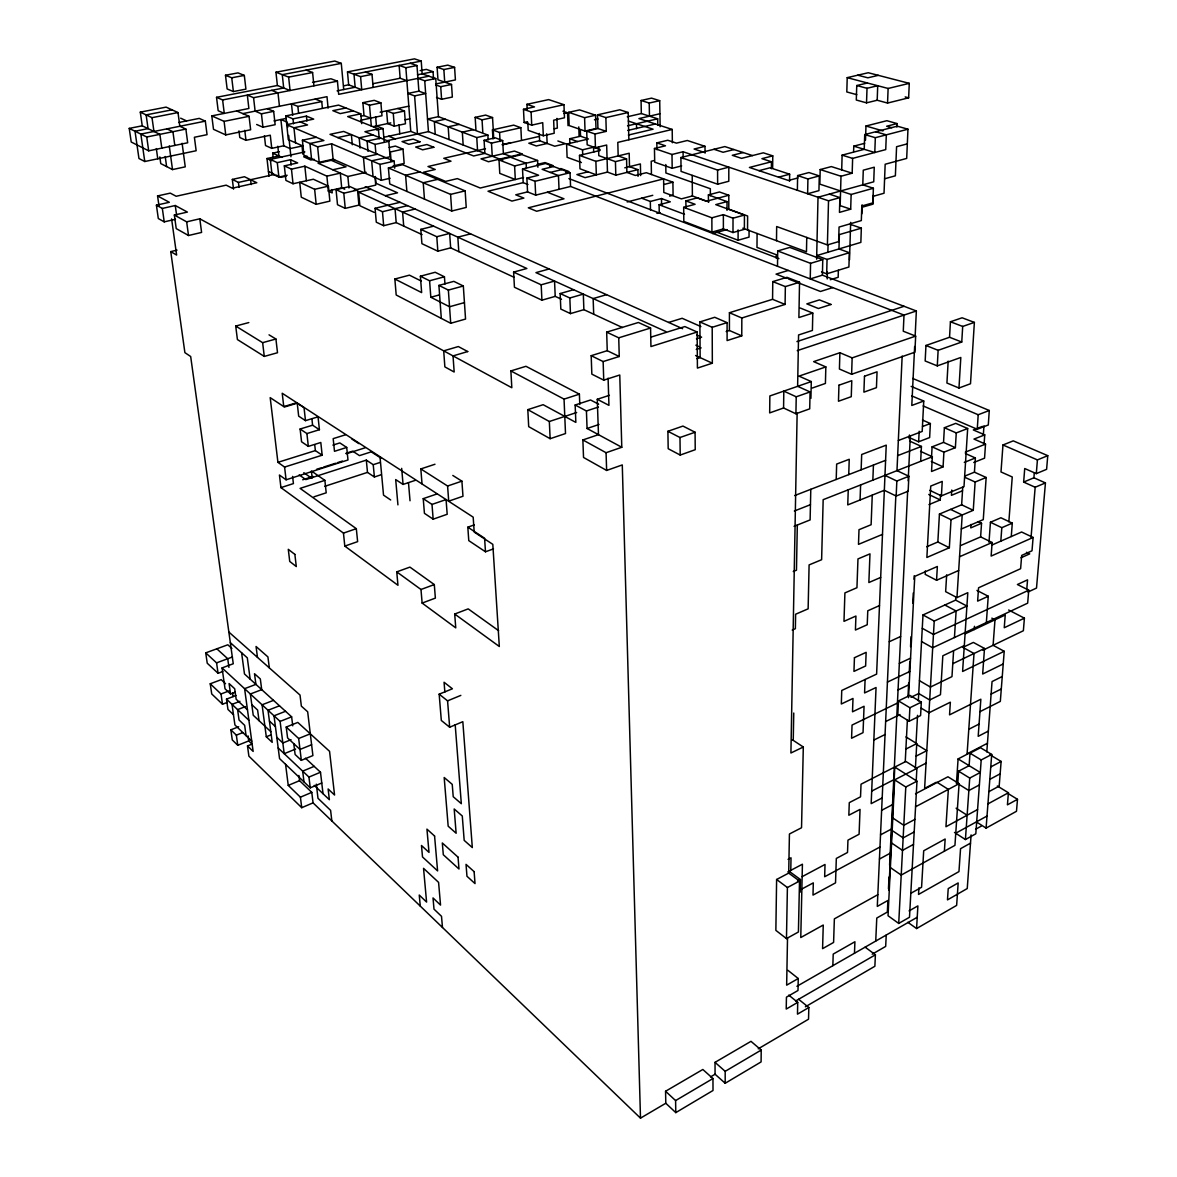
<?xml version="1.0" encoding="UTF-8"?>
<svg xmlns="http://www.w3.org/2000/svg" width="1177" height="1177" viewBox="0 0 1177 1177"><rect width="100%" height="100%" fill="white"/><g stroke="black" fill="none" stroke-linecap="round" stroke-linejoin="round"><path stroke-width="1.5" d="M708.422 201.87L708.392 194.926L719.515 191.983L728.798 195.264L728.798 209.182L747.616 216.009L747.542 229.956M729.431 312.729L741.834 317.996L741.76 335.872L729.416 330.502L729.431 312.729L772.568 299.326L785.088 304.416L785.353 286.6L772.774 281.612L772.568 299.326M732.991 232.531L733.021 218.201L723.369 214.655L711.864 217.804L683.675 207.329L683.822 221.423L711.923 232.119L723.384 228.912L732.991 232.531L744.379 229.324L744.438 215.038L715.763 204.636L727.018 201.605L727.033 210.374M749.072 230.251L749.043 237.107L738.082 240.24L738.111 229.898M757.091 233.487L756.988 247.405L776.32 254.747L776.29 258.234M761.21 1050.061L761.092 1061.919L725.194 1083.252L715.072 1074.233L715.027 1062.345L750.985 1041.336L761.21 1050.061L725.179 1071.335L725.194 1083.252M771.376 168.767L771.45 161.764L761.916 158.66L772.774 155.864L772.642 168.046M776.496 240.696L776.673 226.543L827.402 244.934L838.642 241.609L839.054 227.058L861.329 220.57L861.814 206.004L872.848 202.871L873.378 188.246L862.785 184.833L863.271 170.194L874.261 167.208L873.731 181.802L818.015 197.25L816.617 259.19M777.497 266.282L777.703 250.951L789.826 247.405L822.767 259.661L822.399 275.168L916.353 310.978L915.162 335.901M788.708 873.099L776.614 879.499L775.864 930.374L786.471 938.599L798.418 931.993L799.507 881.058L788.708 873.099L789.429 833.993L801.537 827.755L803.303 746.998L792.224 739.7M783.573 407.992L783.808 391.117L796.226 396.796L810.07 391.941L809.702 408.846L795.917 413.774L783.573 407.992L769.67 412.906L769.861 395.958L811.291 381.583L810.924 398.341M789.546 181.346L789.649 174.211L770.096 167.767L759.018 170.665M797.373 190.291L797.623 175.579L808.952 172.548L819.28 175.903L818.942 190.63L807.628 193.749L807.922 178.963L797.623 175.579M786.471 938.599L787.398 887.532L776.614 879.499M795.917 413.774L796.226 396.796M787.516 938.054L786.648 985.164L798.256 978.528L787.928 970.334M797.138 413.142L790.915 753L803.303 746.998M772.774 281.612L786.913 277.316L799.536 282.245L798.889 317.555L812.792 313.097L812.41 330.443L798.565 334.974L797.623 386.321L810.07 391.941M790.782 870.377L791.018 857.798L788.075 859.342M793.239 740.259L793.754 713.027M797.315 525.03L796.461 570.183L793.269 571.507M806.76 237.445L806.466 251.804L742.834 228.206M777.703 250.951L810.57 263.339L810.232 278.92L822.399 275.168M788.767 995.124L797.726 1002.377L797.476 1014.162L808.834 1007.512L798.609 999.273M798.256 978.528L797.991 990.504L786.442 997.154L786.221 1009.057L797.726 1002.377M800.139 892.254L800.419 879.543L789.752 871.716M810.791 489.308L810.114 519.925L794.078 526.325M875.673 131.75L886.31 134.84L885.737 149.597L852.634 158.395L852.177 173.196L831.33 166.59L820.192 169.562L819.854 184.156L851.133 194.47L873.378 188.246M861.329 228.161L839.363 234.606L838.966 248.935L849.353 252.702L848.911 267.002L826.681 273.844L827.048 259.44L816.691 255.6L860.858 242.388L861.329 228.161L850.986 224.572M827.402 244.934L828.52 200.796L683.087 151.745L671.993 154.481L654.456 148.493L654.706 162.176L672.185 168.296L681.66 165.898M827.196 278.934L827.372 271.858M827.872 252.261L828.064 245.066M808.834 1007.512L808.54 1019.194L758.223 1048.825M839.892 352.732L839.422 369.034L851.618 374.286L914.882 352.203L915.662 336.107L852.148 357.882L839.892 352.732L813.645 361.633L825.842 366.915L825.415 383.437L812.115 388.086M829.344 194.102L839.878 197.618L839.466 212.39L850.691 209.182L851.133 194.47M838.362 270.239L838.171 277.301L830.3 279.729M852.177 173.196L840.996 176.241L840.172 205.637L850.691 209.182M841.702 169.871L842.114 155.143L864.227 149.317L864.727 134.575L897.301 126.174L907.967 129.205L906.687 158.409L885.163 164.25L884.03 193.234L873.216 196.294M867.434 83.008L856.753 85.538L856.297 100.03L866.522 102.855L877.189 100.236L887.546 103.061L908.644 97.823L909.277 83.346L868.243 72.739L847.219 77.653L846.807 91.953L856.812 94.675M836.214 479.466L836.656 464.076L849.235 459.28L848.735 474.611M849.514 259.837L850.662 222.379M853.605 151.612L853.781 146.154L864.683 143.314M851.618 374.286L852.148 357.882M832.845 965.67L833.213 954.091L854.914 941.747L854.473 953.267M848.249 489.809L847.749 504.904L884.339 490.294L896.168 496.047L908.144 491.221L908.879 476.258L896.977 470.638L902.156 356.042M861.814 213.817L862.108 204.798M865.507 140.151L865.978 126.013L886.869 120.701L897.065 123.585L896.918 127.101M866.522 102.855L867.022 88.29L877.718 85.715L877.189 100.236M860.063 499.99L860.608 484.953M861.137 469.8L861.682 454.513L886.237 445.141L876.615 674.097L841.746 690.472L841.32 703.993L853.001 698.447L852.516 711.805L864.065 706.274L863.035 732.638L851.574 738.244L852.045 725.076L897.433 703.066M873.378 195.205L873.054 204.121L862.285 207.196M907.967 129.205L875.335 137.694L874.791 152.51L853.781 146.154M865.095 679.512L864.58 692.944L876.056 687.5L871.171 803.641L882.191 797.918M872.26 495.12L871.112 524.721L859.004 529.694L858.489 544.362L882.485 534.373M872.848 480.142L873.437 465.033M887.546 103.061L888.12 88.466L909.277 83.346M875.732 941.07L876.777 918.045L887.34 912.072L887.899 900.464L877.292 906.408L895.859 495.355M865.139 947.147L875.394 954.797L874.879 966.258L805.362 1006.821M896.168 496.047L896.845 481.04L908.879 476.258M909.232 438.683L909.409 435.004M886.237 935.038L885.678 946.411L872.201 954.194M888.473 888.782L889.032 877.012M889.606 865.154L907.688 490.588M908.158 480.79L910.321 435.946M914.647 346.494L911.792 405.462L923.754 401.033L922.194 431.415L898.345 440.522M888.826 890.283L894.8 767.08L905.863 761.445L916.898 768.39L916.206 781.131M916.898 768.39L894.638 779.851L888.047 915.75L898.713 923.43L909.497 917.251L916.986 781.19L894.8 767.08M898.478 700.903L897.83 714.321L909.203 721.207L920.591 715.572L921.326 702.154L909.895 695.386L898.478 700.903L909.895 707.745L921.326 702.154M909.144 437.506L918.634 441.787L919.178 431.238M908.041 695.578L908.703 682.66M909.203 672.92L909.792 661.459M910.542 646.644L911.057 636.698M912.778 603.124L913.293 592.943M913.999 579.261L914.176 575.818M958.975 388.013L970.495 383.746L974.379 322.395L962.698 326.441L961.756 342.021L949.545 337.269L925.961 345.479L925.166 360.971L937.289 365.885L960.815 357.47L958.975 388.013L946.926 383.025L948.176 361.118M905.245 761.666L907.364 720.339M908.526 697.696L914.764 576.377L937.348 566.475L936.568 580.276L925.181 574.347L925.372 570.919M920.664 461.325L921.429 446.436L909.6 441.066M898.713 923.43L905.79 787.001L916.986 781.19M909.203 721.207L909.895 707.745M922.43 420.027L930.374 423.529L929.639 437.55L918.634 441.787M917.545 715.351L915.986 744.041L926.785 750.691L916.059 756.149M918.34 700.83L922.989 614.953L955.636 600.108L966.92 606.052L934.229 621.073L922.989 614.953M931.493 457.809L932.096 446.848L943.542 442.39L955.371 447.672L956.268 432.93L967.671 428.516L963.992 486.601L941.409 495.87L929.742 490.323M905.922 736.92L916.751 743.584L915.382 768.64L926.078 763.137M920.546 451.35L932.346 456.735L931.537 471.462L943.071 466.857L943.91 452.174L955.371 447.672M937.289 365.885L938.128 350.319L961.756 342.021M926.682 546.761L937.848 541.979L939.437 514.069L961.638 504.801L973.261 510.318L975.13 482.026L986.164 477.494L983.266 519.631L961.3 529.003M928.962 504.595L940.246 499.945L940.555 494.62M943.542 442.39L944.381 427.722L955.753 423.352L967.671 428.516M949.545 337.269L950.428 321.777L962.095 317.79L974.379 322.395M907.85 922.297L916.589 928.55L917.883 905.893L909.071 910.91M918.913 887.855L918.531 894.446L958.961 871.598L960.55 848.691L970.51 843.144M924.651 787.781L934.229 621.073M941.409 495.87L942.233 481.422L930.742 486.072L926.873 557.457L949.339 547.732L951.031 519.69L973.261 510.318M946.661 574.817L945.646 591.663L956.96 597.592L967.803 592.678L962.595 671.464L1004.216 651.293L1000.332 701.389L979.955 711.673M951.752 490.029L951.428 495.34L962.521 490.78M955.636 600.108L955.842 596.783M961.638 504.801L962.742 487.234M953.605 650.66L951.972 676.628L930.433 687.059L919.428 680.674M954.444 637.551L956.121 611.01L944.851 605.007M956.96 597.592L962.197 514.982L950.589 509.406M944.381 851.192L945.16 839.01L923.695 850.794L921.576 887.267L910.807 893.328M970.996 524.442L970.76 527.885L981.544 523.265L980.618 536.889L960.579 545.584M964.978 476.008L974.438 472.168L975.365 457.971L965.39 453.513M977.248 429.267L978.205 414.745L989.283 410.493L988.297 424.971L977.248 429.267L923.151 405.947M956.445 783.544L958.093 758.93L968.524 753.515M976.513 821.987L986.091 828.108L991.711 754.442L980.485 747.733L969.995 753.192L969.127 765.668L958.578 771.2L957.754 783.617L968.862 790.547L979.382 784.927M915.515 793.784L947.956 776.776L959.093 783.705L954.944 845.351L901.214 875.085L890.386 867.581M983.369 434.431L983.957 425.794M984.134 443.567L984.737 434.872L973.32 429.929L982.442 426.383M984.737 434.872L973.982 439.08L985.517 444.126L984.561 458.162L973.747 462.502M974.247 629.563L974.468 626.311M954.488 832.448L965.42 839.554L969.73 778.071L980.294 772.48L958.093 758.93M989.004 542.288L990.431 522.264L1000.877 517.762L1012.294 523.147L1011.264 536.55M971.099 834.905L967.244 888.547L947.485 899.89L948.221 888.606L958.181 882.941L956.636 905.393L916.589 928.55M987.444 743.275L967.097 753.839L974.012 653.5L962.904 647.394L973.364 642.421L984.502 648.468L982.663 674.024L1003.231 663.946M986.355 622.545L988.253 596.253L976.939 590.413M980.618 536.889L992.123 542.494L991.137 556.074L1033.112 537.462L1032.008 550.792L1021.68 555.426L1020.621 568.697L978.558 587.794L977.631 601.123L988.253 596.253M1027.933 592.046L1036.51 588.059L1045.441 482.908L1035.171 487.249L1023.652 482.084L1024.726 468.534L1036.304 473.625L1046.603 469.329L1047.765 455.661L1013.25 440.86L1002.966 444.98L1000.994 471.948L1012.249 476.979L1008.851 521.808M991.711 754.442L981.206 759.945L975.807 833.802L965.42 839.554M1000.818 541.14L1001.818 527.693L1012.294 523.147M986.797 751.897L992.049 681.571L1002.26 676.51M989.931 754.751L1001.127 761.445L999.185 786.104L988.871 791.665M1023.652 482.084L1033.906 477.788L1034.318 472.727M997.346 785.986L1008.409 792.768L1007.424 804.847L1017.487 799.315L1007.836 793.401M1008.645 610.01L1024.402 618.16L1023.372 630.74L982.839 650.219M1026.756 589.5L1027.55 579.849L1017.428 584.513L1028.742 590.192L1027.668 603.154L932.684 647.762L921.547 641.539M1031.052 537.433L1035.171 487.249M1036.304 473.625L1037.423 459.913L1047.765 455.661M1017.487 799.315L1016.487 811.291L986.091 828.108M675.789 1112.618L713.012 1090.491L712.953 1078.544L702.831 1069.481L665.564 1091.256L665.799 1103.246L675.789 1112.618L675.598 1100.583L665.564 1091.256M675.598 1100.583L712.953 1078.544M298.899 775.452L299.546 780.689L311.787 792.371L313.053 802.861L640.494 1118.15L665.799 1103.246M710.525 1076.911L715.072 1074.233M795.77 1000.921L875.394 954.797M796.917 986.297L917.236 917.251M877.821 894.697L834.361 918.869L833.596 942.439L822.576 948.662L823.253 925.034L800.772 937.539L802.42 864.212L787.84 871.922M975.586 829.255L981.25 826.136M955.753 833.198L987.017 816.044M913.499 844.395L902.494 850.382L891.577 842.982M977.572 809.541L945.955 826.74L948.353 789.399L937.23 782.396M987.944 803.906L1008.409 792.768M879.44 859.048L890.18 853.222M914.191 831.948L903.142 837.892L892.181 830.535M801.861 889.018L813.307 882.868L812.998 895.094L835.523 882.868L836.317 858.445L847.514 852.472L847.955 840.143L859.092 834.258L860.049 809.408L848.838 815.234L849.279 802.64L860.534 796.844L861.034 784.191L894.329 767.227M879.984 846.999L824.665 876.747L825.018 864.462L802.14 876.659M880.528 834.861L891.342 829.094M797.432 881.146L800.419 879.543M787.398 887.532L799.507 881.058M914.882 819.398L903.804 825.312L892.799 818M989.813 779.351L1000.156 773.819M915.574 806.76L959.093 783.705M990.754 766.933L1001.127 761.445M925.519 787.913L936.201 782.322M881.632 810.32L892.534 804.612M871.701 791.106L893.726 779.777M988.356 731.094L978.19 736.331L980.853 699.212L949.545 714.866L950.354 702.198L928.962 712.791L921.164 708.157M968.789 729.284L979.073 724.046M905.893 749.058L916.751 743.584M991.122 694.077L1001.289 688.986M873.849 740.068L885.06 734.522M885.648 721.56L899.964 714.542M910.983 697.284L918.722 693.533L929.698 699.977L940.467 694.695L942.821 655.795L964.301 645.585M898.066 689.957L909.203 684.617M952.782 663.696L984.502 648.468M887.429 682.086L909.88 671.434M1024.402 618.16L1004.246 627.738L1005.232 614.982L965.243 633.785M899.346 663.431L910.557 658.164M1028.742 590.192L933.449 634.462L922.268 628.297M889.253 641.73L900.64 636.492M1020.959 557.795L1029.698 553.867L1026.462 552.307M879.499 605.581L867.773 610.789L867.228 624.737L855.429 630.033L855.929 616.042L843.983 621.338L844.909 592.914L856.944 587.706L857.974 558.928L869.98 553.867L868.861 582.541L880.676 577.436M936.568 580.276L958.681 570.477M792.209 630.063L795.358 628.68L795.623 614.232L808.128 608.833L809.099 564.916L821.62 559.708L823.164 499.681L932.346 456.735M959.549 556.75L992.123 542.494M991.799 545.098L1021.607 532.004L1033.112 537.462M252.231 744.041L247.494 745.938L248.891 756.149L301.724 807.687L313.053 802.861M285.57 764.329L288.247 785.397L300.415 797.182L311.787 792.371M444.862 692.076L444.067 682.263L452.409 688.78L439.168 694.18L441.316 720.456L449.658 727.224L462.826 721.692L472.315 847.572L464.179 840.363L462.281 815.999L454.19 808.982L456.132 833.242L448.172 826.195L444.185 777.511L452.233 784.368L453.219 796.711L461.325 803.7L455.19 724.694M285.525 711.291L274.02 715.807L279.552 758.591L310.242 787.854L321.762 782.999M288.247 785.397L299.546 780.689M278.184 747.998L308.948 777.07L320.497 772.244L323.028 793.681M314.185 766.359L302.666 771.141L303.99 781.881M293.764 743.658L295.118 754.501L301.341 760.327L312.905 755.575L307.668 711.776L301.356 706.126L300.017 695.048L228.853 632.049M439.168 694.18L447.569 700.845L460.84 695.386M295.618 749.058L284.201 753.692L280.097 721.398L222.07 667.918L233.252 663.754L190.674 356.513L184.892 352.644L170.753 251.613L177.036 250.112M311.611 744.732L300.003 749.455L287.585 737.92L286.217 727.048L297.796 722.428L329.56 751.323L334.562 795.034L328.133 788.987L329.369 799.713L314.244 785.368M291.028 739.7L282.848 742.996L276.801 737.332M286.217 727.048L298.664 738.509L310.301 733.815M964.301 462.399L975.365 457.971M273.505 700.359L262.074 704.802L266.296 736.758L271.151 734.831M238.681 726.753L230.854 729.828L232.281 739.936L237.769 745.291L248.73 740.922L252.069 744.144M280.097 721.398L291.631 716.837L292.749 725.841M965.287 452.159L985.517 444.126M794.357 511.009L810.453 504.683M230.854 729.828L236.342 735.139L242.624 732.668M279.493 705.788L268.018 710.275L272.211 742.349L266.296 736.758M794.637 495.576L885.604 460.325M897.654 455.646L921.429 446.436M245.552 706.553L237.592 709.628L239.034 719.986L244.654 725.341L246.081 735.669M225.528 683.69L221.217 679.659L210.242 683.778L211.728 693.959L222.497 704.229L227.205 702.419M239.946 701.315L232.016 704.361L234.914 724.944L251.746 741.113M233.473 714.689L227.955 709.437L226.499 699.138L235.988 695.519M422.131 603.08L435.372 598.107L434.298 584.572L409.92 567.108L396.752 571.875L420.983 589.5L422.131 603.08L455.749 627.856L454.705 614.041L468.196 608.877L498.636 630.695M922.503 426.515L930.374 423.529M210.242 683.778L221.026 693.974L228.912 690.973M222.07 667.918L225.028 688.795L230.56 693.974L235.341 692.164M231.913 648.453L227.823 644.79L205.725 652.867L207.24 663.225L218.069 673.288L222.821 671.508M420.983 589.5L434.298 584.572M205.725 652.867L216.568 662.857L232.472 656.972M474.199 524.913L467.828 527.193L468.77 540.626L485.483 551.792L493.487 548.879M680.203 455.058L695.224 449.702L695.077 432.239L682.94 426.074L667.903 431.297L668.183 448.717L680.203 455.058L679.982 437.52L667.903 431.297M609.392 395.325L597.269 399.283L598.475 434.651L582.865 439.948L583.527 457.456L606.641 470.447L622.28 464.93L640.494 1118.15M679.982 437.52L695.077 432.239M332.885 445.097L339.844 442.92L346.715 447.451L347.98 459.986L286.085 479.804L279.435 475.022L280.935 487.616L343.463 533.107L344.802 546.099L357.631 541.641L356.322 528.679L300.106 488.381L324.867 480.363L326.206 492.81L313.921 496.841M423.234 498.651L424.426 513.334L433.165 519.175L447.186 514.275L446.068 499.578L431.988 504.418L423.234 498.651L437.27 493.854M582.865 439.948L606.067 452.718L621.78 447.275L619.764 375.007L603.742 380.142L591.84 374.154L591.192 355.689L607.244 350.687L619.249 356.499L618.734 337.814L606.67 332.135L607.244 350.687M825.842 366.915L798.992 376.125L811.291 381.583M343.463 533.107L356.322 528.679M447.584 486.013L461.899 481.158L462.973 496.253L448.717 501.167L447.584 486.013L420.822 468.932L422.028 483.85M598.652 404.197L590.56 399.989L575.156 405.006L575.847 422.396L543.141 404.697L527.811 409.64L528.694 426.648L550.145 438.697L565.504 433.548L564.048 399.121L510.877 370.932L511.818 387.733L199.796 218.804L186.657 221.835L174.358 215.053L176.226 228.603L188.511 235.503L201.591 232.428L199.796 218.804M575.156 405.006L586.426 410.979L587.073 428.487L599.034 424.47M797.256 350.643L916.353 310.978M397.929 504.874L395.693 479.583L403.064 484.424L415.29 480.348M527.811 409.64L549.335 421.498L576.656 412.509M586.426 410.979L598.446 407.021M796.932 341.595L904.068 306.285M420.822 468.932L434.975 464.253M696.828 358.661L700.138 357.587L699.888 321.909L712.203 327.309L712.335 363.207L697.417 368.092L697.137 332.032L684.867 326.573L650.896 337.137M299.149 474.905L305.814 479.598L366.312 460.119L367.489 472.389L374.389 476.994L381.142 474.772M324.661 486.351L367.489 472.389M366.312 460.119L373.227 464.68L380.009 462.473M302.695 479.789L313.067 476.45M280.935 487.616L293.426 483.585L292.587 476.42M564.048 399.121L579.393 394.163L579.79 404.491M316.613 469.314L321.821 467.652M323.557 467.092L335.622 463.238M337.328 462.693L342.463 461.06M696.269 349.437L701.154 347.877M741.76 335.872L727.092 340.58L727.092 322.63L714.733 317.29L699.888 321.909M346.288 453.778L365.135 447.79M696.431 338.814L701.595 337.181L696.813 335.048M726.18 331.531L729.416 330.502M345.935 453.307L352.703 451.159L359.471 455.617L371.255 451.85L380.921 458.118M296.678 402.755L283.76 406.595L270.195 397.649L277.919 462.34L284.584 467.063L322.16 455.205L320.806 442.493L308.33 446.377L301.562 441.787L300.12 429.017L312.596 425.206L319.423 429.708L318.04 416.835L305.476 420.645L298.678 416.158L297.222 403.211L284.54 406.977M346.715 447.451L334.489 451.306L333.179 438.638L345.45 434.813M832.772 287.6L820.443 291.469L797.962 282.686M277.919 462.34L315.362 450.6L322.16 455.205M591.192 355.689L603.139 361.56L619.249 356.499M697.137 332.032L650.94 346.553L650.572 328.03L638.405 322.483L606.67 332.135M712.203 327.309L727.092 322.63M741.834 317.996L785.088 304.416M300.12 429.017L306.903 433.563L319.423 429.708M510.877 370.932L525.957 366.297L579.393 394.163M618.734 337.814L650.572 328.03M668.624 322.439L682.13 318.29L700.874 326.559M785.353 286.6L799.536 282.245M810.57 263.339L822.767 259.661M788.281 270.445L776.055 274.123L786.942 278.375M827.048 259.44L849.353 252.702M573.596 289.704L560.164 293.544L560.826 309.08L570.462 313.612L583.88 309.669L622.427 327.544M606.552 294.677L593.149 298.575L593.694 314.215M560.164 293.544L569.83 297.987L583.321 294.103L583.88 309.669M421.278 281.068L409.419 275.153L394.854 279.023L396.193 295L450.717 323.278L465.548 319.055L463.326 285.996L453.822 281.362L438.903 285.408L441.316 318.408M374.154 212.36L359.868 205.74L358.632 192.145L526.855 268.488L513.613 272.108L514.437 287.247L541.92 300.179L555.22 296.369L561.503 299.282M712.629 233.576L727.033 229.559M513.613 272.108L541.185 284.805L554.544 281.053L555.22 296.369M248.818 322.572L235.709 326.058L237.416 339.565L264.281 356.41L277.507 352.732L275.918 339.02L269.033 334.842M464.444 302.592L449.555 306.756L430.826 297.251L429.576 280.773L420.38 276.227L421.646 292.602L394.854 279.023M828.52 200.796L839.878 197.618M549.115 268.989L535.962 272.623L665.785 331.531M733.021 218.201L744.438 215.038M884.589 178.786L895.373 175.814L896.58 146.713L907.32 143.859M235.709 326.058L262.633 342.669L275.918 339.02M430.826 297.251L439.036 295M438.903 285.408L448.363 290.086L463.326 285.996M429.576 280.773L444.435 276.786L444.95 284.084M807.922 178.963L819.28 175.903M683.675 207.329L695.092 204.283L685.882 200.899L685.956 207.888M728.798 195.264L706.421 201.252L697.181 197.898L685.882 200.899M798.006 177.918L788.458 180.478L749.425 167.458L771.45 161.764M778.527 177.168L789.649 174.211M420.38 276.227L435.166 272.27L444.435 276.786M656.943 213.39L660.12 212.537M659.252 213.317L659.105 204.754L670.287 201.811L661.489 198.545L650.322 201.458L641.656 198.192M708.878 201.958L692.385 195.97L681.38 198.884L663.813 192.44L663.607 178.875L646.364 172.695L635.345 175.461L626.885 172.401L626.561 158.895L618.175 155.923L617.807 142.388L672.199 129.441L672.376 142.755M669.581 196.088L673.082 195.161L672.906 182.185L664.564 179.198M717.632 184.201L728.798 181.258L728.813 167.163L717.587 170.047L680.909 157.527L681.071 171.401L717.632 184.201L717.587 170.047M433.592 226.161L420.822 229.368L421.91 243.683L437.844 251.187L450.659 247.861L514.202 277.345M627.194 201.958L652.779 195.308M897.065 123.585L886.649 126.248L891.798 127.719M470.609 233.87L457.824 237.151L458.795 251.643M664.108 184.451L672.906 182.185M420.822 229.368L436.785 236.724L449.643 233.443L450.659 247.861M663.607 178.875L536.668 211.257L528.326 207.814L563.989 198.795L547.393 192.234M743.187 152.554L732.285 155.305L741.569 158.365L763.329 152.819L772.774 155.864M527.987 184.539L523.191 182.641L488.028 191.233L511.936 201.076L523.853 198.104L515.761 194.808L527.546 191.895L535.667 195.147L570.565 186.452L904.01 315.083L903.274 331.223L915.662 336.107M588.103 171.813L576.892 174.564L585.087 177.639L607.464 172.107L615.806 175.167L637.89 169.65L638.037 176.344M733.962 149.553L723.09 152.274L713.998 149.288M624.796 167.811L640.391 163.956L640.641 175.564M654.265 160.513L651.205 161.278L651.44 174.505M451.718 211.021L466.224 207.432L465.15 190.865L402.622 164.706L388.41 167.958L389.749 183.95L451.718 211.021L450.585 194.382L388.41 167.958M680.909 157.527L724.855 146.581L752.5 155.585M400.033 202.297L375.066 208.3L376.287 222.203L383.673 225.69L396.193 222.6L422.116 234.62M705.052 153.157L705.008 146.331L694.092 149.023L703.052 152.01M415.084 209.035L402.578 212.081L403.711 226.072M565.578 172.298L568.8 171.518L560.782 168.502M527.546 191.895L526.869 178.095L535.02 181.287L570.036 172.71L570.565 186.452M598.534 147.199L598.799 155.644L615.439 161.617L626.561 158.895M375.066 208.3L382.481 211.713L407.522 205.651M523.515 177.536L480.231 188.026L457.367 178.61L445.597 181.405L423.558 172.21L435.225 169.488L428.001 166.516L450.997 161.205L443.788 158.306L485.468 148.743M526.869 178.095L538.595 175.241L522.514 169.017L523.191 182.641M550.247 172.416L561.797 169.606M595.886 161.337L596.327 174.858L579.981 168.782L579.496 155.379L595.886 161.337L629.18 153.245L629.504 166.648L637.89 169.65M654.456 148.493L665.491 145.801L656.84 142.888L656.957 149.67M549.659 166.295L552.852 165.516L545.01 162.573L537.021 164.471M553.631 166.531L542.126 169.311L558.457 175.55L559.031 189.32M656.84 142.888L667.771 140.254L676.451 143.138L687.324 140.49L705.008 146.331M450.585 194.382L465.15 190.865M522.514 169.017L545.569 163.5L570.036 172.71M579.496 155.379L600.093 150.45M385.306 195.706L397.546 192.807L375.949 183.274L375.36 176.506M514.599 165.957L515.305 179.522L499.769 173.372L499.019 159.94L514.599 165.957L537.595 160.499L537.904 167.237M581.409 162.529L567.108 157.291L566.593 144.109L582.527 149.817L593.546 147.199L600.035 149.494M597.945 128.528L597.519 114.831L605.861 117.597L606.273 131.368L597.945 128.528L586.705 131.133L587.176 144.786L595.444 147.714L606.67 145.036L607.464 172.107M345.244 208.358L358.911 205.107L357.528 190.027L349.731 186.496L336.048 189.659L337.505 204.724L345.244 208.358L343.802 193.219L336.048 189.659M437.653 179.36L423.234 182.759L424.456 199.119M878.322 75.343L867.846 77.814L857.768 75.196M628.327 135.061L653.073 129.205L628.312 121.054M358.632 192.145L370.902 189.262M499.019 159.94L521.897 154.584L537.595 160.499M566.593 144.109L588.441 138.989L580.541 136.223L569.683 138.754L569.874 143.653M627.797 130.441L655.398 123.968M328.398 186.143L314.642 189.306L299.708 182.317L301.268 197.192L316.172 204.327L329.869 201.12L328.398 186.143L313.347 179.228L293.029 183.744L285.908 180.405L284.334 165.869L297.663 162.926L290.572 159.719L277.286 162.632L270.313 159.425L271.931 173.813L278.89 177.08L287.159 175.241M316.275 137.282L302.401 140.24L303.99 155.541L319.188 162.294L333.106 159.204L381.348 180.287L390.146 178.242M419.909 171.93L405.594 175.255L406.874 191.439M627.547 125.821L657.678 118.803L657.781 125.35M354.248 190.115L375.728 185.113L375.022 176.947M586.705 131.133L595.003 133.987L606.273 131.368M343.802 193.219L357.528 190.027M557.869 140.975L565.504 143.697L554.75 146.228L539.61 140.74L528.826 143.226L536.329 145.977L547.143 143.462L546.716 133.781M585.043 131.059L595.989 128.528L595.562 115.214L579.599 109.902L568.668 112.33L569.182 125.586L585.043 131.059L584.586 117.7L568.668 112.33M659.914 113.742L638.934 118.597L672.199 129.441M344.729 189.217L341.698 187.834L328.339 190.924L326.882 176.153L304.843 166.178L291.455 169.15L284.334 165.869M158.969 205.843L157.571 195.941L169.311 202.297L156.409 205.181L158.306 218.539L164.221 221.865L175.491 219.275M502.049 144.668L510.921 142.623M502.756 144.771L539.287 136.4M527.811 122.231L528.193 130.338L543.318 135.752L554.19 133.266L553.646 120.216L564.474 117.774L563.96 104.694L548.644 99.604L526.928 104.326L527.178 109.211M627.297 116.773L641.333 113.551L657.678 118.803M326.882 176.153L340.3 173.122L341.698 187.834M383.908 137.268L410.773 131.397L473.654 155.967L484.865 153.378L484.085 140.328L495.237 137.812L502.667 140.578L503.388 153.643L510.877 156.497M584.586 117.7L595.562 115.214M597.519 114.831L619.793 109.785L628.209 112.506L628.856 139.754M641.333 113.551L641.068 100.501L649.218 103.046L659.708 100.678L660.135 126.748M302.401 140.24L317.628 146.831L331.605 143.8L379.98 164.368L394.148 161.161L394.722 168.208M174.358 215.053L187.393 212.081L175.27 205.519L162.338 208.432L156.409 205.181M484.085 140.328L491.486 143.123L502.667 140.578M554.264 128.808L557.339 128.102L556.942 118.391M594.444 119.819L598.019 119.009M393.118 165.942L404.167 163.426L403.034 149.155L395.457 146.08L389.146 147.478M334.548 159.586L318.114 163.235L347.877 176.491L366.179 172.313M605.861 117.597L628.209 112.506M332.826 169.782L346.067 166.796L331.281 160.322M487.881 135.075L438.433 116.67L427.531 119.024L476.759 137.577L487.881 135.075L488.161 139.931M492.957 138.812L492.442 129.867L499.578 132.486L520.852 127.704L521.485 140.21M526.928 104.326L534.49 106.901L523.485 109.314L524.133 122.467L531.724 125.145L542.729 122.673L543.318 135.752M641.068 100.501L651.528 98.132L659.708 100.678M377.508 154.202L363.443 157.35L364.855 173.078M403.034 149.155L390.367 151.98L391.102 160.94M524.133 122.467L527.267 121.761M563.96 113.566L567.535 112.757L568.035 125.674M492.442 129.867L513.672 125.13L520.852 127.704M286.055 176.182L280.935 177.33L276.227 175.108M473.389 129.676L462.326 132.133L463.164 145.006M233.517 189.144L232.325 179.419L238.431 182.42L274.668 174.373M394.148 161.161L330.016 134.355L343.655 131.441L375.11 144.388L388.822 141.372L390.087 156.762L371.667 160.837L373.05 176.653M314.171 159.292L310.89 160.013L303.754 156.835L307.02 156.129M523.485 109.314L531.107 111.933L563.96 104.694M157.571 195.941L170.268 193.131L176.153 196.265L226.161 185.157L232.281 188.202L256.792 182.729L244.463 176.741L232.325 179.419M475.92 129.632L475.17 117.362L485.645 115.081L492.545 117.553L493.251 129.838M380.76 138.106L367.106 141.093L368.004 151.333M459.192 124.394L448.187 126.807L449.055 139.577M387.336 140.637L428.443 131.618L502.726 160.278M475.17 117.362L482.055 119.848L492.545 117.553M372.8 134.884L359.191 137.827L360.103 148.022M445.289 119.215L434.342 121.599L435.24 134.237M268.989 176.256L266.988 158.527L278.89 155.952L277.816 146.242M270.313 159.425L304.843 151.921M337.696 137.562L351.379 134.619L352.306 144.756M379.229 138.871L378.376 128.808L364.929 131.706L388.822 141.372M376.596 129.985L383.069 128.587L384.129 141.343M404.461 111.021L393.265 113.389L386.586 110.829L387.645 123.57L394.295 126.174L405.462 123.776L404.461 111.021L397.752 108.49M273.226 157.939L272.681 153.142L279.42 151.686M159.837 156.909L160.763 163.588L172.504 169.576L185.245 166.84L182.111 143.27M264.413 135.723L265.516 145.536L271.755 148.346L283.745 145.786L290.086 148.596L302.018 146.036L302.857 154.172M373.212 126.645L390.823 122.879M405.079 119.833L409.802 118.818M360.809 120.231L381.981 115.758L380.907 102.855L374.242 100.339L362.884 102.664L364.017 115.567L370.623 118.156M172.019 109.829L146.125 114.89L148.067 128.631L135.017 131.236L138.96 158.512L144.771 161.514L196.147 150.744L194.396 137.268L207.049 134.664L205.328 121.143L199.251 118.391L178.639 122.511M238.99 130.882L239.784 137.518L245.964 140.313L270.283 135.208L271.755 148.346M360.75 116.243L364.017 115.567M380.156 112.183L408.831 106.165M436.52 97.485L441.596 99.295L452.351 97.044L451.512 84.464L437.976 79.801L437.094 67.251L447.804 65.132L454.587 67.383L455.411 79.933L435.74 83.95M353.306 110.888L340.212 113.61L332.841 110.667L345.906 107.99M361.677 123.659L360.809 113.831L347.671 116.582L378.376 128.808M302.872 145.992L288.291 139.622L285.879 115.89L293.014 118.877L306.403 116.111L313.685 119.112L286.688 124.703L323.896 140.519L309.963 143.52L311.537 158.895M142.24 125.807L129.235 128.396L131.221 142.02L148.699 150.833L187.687 142.77L185.878 129.087L179.831 126.263L178.007 112.565L166.104 107.122L140.298 112.139L142.24 125.807L159.895 134.355L161.808 148.125M428.928 76.181L338.667 94.337L337.431 81.198L253.57 97.691L247.332 95.102L248.877 108.475L211.801 115.89L213.493 129.308L225.749 134.914L250.642 129.764L249.068 116.302L236.621 110.932M256.645 124.482L262.942 127.219L275.138 124.703L273.667 111.329L267.326 108.681M362.884 102.664L369.504 105.209L380.907 102.855M414.598 95.896L425.677 93.601L418.88 91.173L407.845 93.439L414.598 95.896L417.482 134.016M285.879 115.89L338.579 105.106L360.809 113.831M273.991 120.922L286.026 118.45M435.637 84.906L440.713 86.686L451.512 84.464M129.235 128.396L146.742 137.003L185.878 129.087M211.801 115.89L224.101 121.363L249.068 116.302M253.57 97.691L255.115 111.138L261.426 113.816L273.667 111.329M292.69 115.39L291.469 103.826L297.884 106.43L321.748 101.605L322.395 108.21M417.938 78.403L424.735 80.772L435.755 78.55L438.433 116.67M205.328 121.143L140.843 134.104L144.771 161.514M242.815 113.61L327 96.676L328.103 108.137M337.108 90.85L355.16 87.245L353.997 74.254L421.234 61.101L422.16 73.857L435.755 78.55M372.991 83.685L400.151 78.256L406.859 80.624M417.467 74.798L433.048 71.679L433.563 78.903M437.094 67.251L443.861 69.517L454.587 67.383M343.758 85.789L348.657 84.818L361.736 89.702L360.574 76.637L347.48 71.885L348.657 84.818M420.115 70.62L426.324 69.384L433.048 71.679M222.615 99.942L224.263 113.404L218.172 110.726L216.524 97.323L222.615 99.942L283.701 87.995L282.274 74.666L341.286 63.381L343.699 89.54M312.523 82.361L330.914 78.756L337.431 81.198M140.298 112.139L152.01 117.671L178.007 112.565M360.574 76.637L372.02 74.386L373.138 87.407M400.151 78.256L399.15 65.426L405.859 67.736L416.982 65.544L418.88 91.173M233.384 91.556L245.919 89.128L244.316 75.402L238.019 72.886L225.484 75.254L227.132 88.952L233.384 91.556L231.737 77.785L225.484 75.254M216.524 97.323L277.389 85.494L290.057 90.511L288.645 77.123L275.948 72.224L277.389 85.494M347.48 71.885L414.51 58.85L421.234 61.101M288.645 77.123L312.596 72.518L313.921 85.818M275.948 72.224L334.783 61.042L341.286 63.381M231.737 77.785L244.316 75.402M847.219 77.653L888.12 88.466M905.172 96.911L908.644 97.823M856.753 85.538L867.022 88.29M865.978 126.013L883 130.927M864.727 134.575L875.335 137.694M842.114 155.143L852.634 158.395M820.192 169.562L840.996 176.241M562.959 111.226L567.535 112.757M410.229 63.249L416.982 65.544M569.683 138.754L577.554 141.534M365.4 72.018L372.02 74.386M708.392 194.926L727.018 201.605M306.138 70.09L312.596 72.518M659.105 204.754L684.514 214.302M716.558 232.075L738.082 240.24M821.531 271.887L826.681 273.844M950.428 321.777L962.698 326.441M568.874 178.58L778.909 258.616M510.509 157.247L526.134 163.22L526.384 168.282M788.516 278.993L796.388 282.068M315.245 99.045L321.748 101.605M383.069 128.587L376.434 125.954L375.654 116.832M925.961 345.479L938.128 350.319M388.69 136.223L395.34 138.886M271.666 90.349L277.993 92.895L279.449 106.239M800.257 308.021L812.792 313.097M300.238 121.893L307.55 124.953L293.956 127.793L295.53 142.8M912.705 378.45L989.283 410.493M911.16 386.38L978.205 414.745M911.763 395.899L923.754 401.033M1002.966 444.98L1037.423 459.913M944.381 427.722L956.268 432.93M1033.906 477.788L1045.441 482.908M365.223 186.731L682.601 328.692M932.096 446.848L943.91 452.174M272.681 153.142L282.024 157.38M695.872 345.185L699.094 346.641M974.438 472.168L986.164 477.494M931.301 461.458L943.071 466.857M964.875 477.318L975.13 482.026M180.655 118.186L186.613 120.922M695.622 355.513L712.335 363.207M266.988 158.527L271.652 160.69M328.162 191.027L332.208 192.91L331.885 189.571M268.444 171.445L273.108 173.637M166.943 128.852L172.931 131.706L174.799 145.433M990.431 522.264L1001.818 527.693M928.756 494.458L940.246 499.945M884.972 475.361L896.845 481.04M978.278 521.691L981.544 523.265M939.437 514.069L951.031 519.69M937.848 541.979L949.339 547.732M597.269 399.283L608.936 405.344L608.097 378.185M991.828 618.146L994.992 619.808L993.094 645.29L1004.216 651.293M587.073 428.487L621.78 447.275M170.753 251.613L176.624 255.056L171.607 218.922M969.995 753.192L981.206 759.945M958.578 771.2L969.73 778.071M452.807 475.449L461.899 481.158M956.107 808.202L967.126 815.22M894.638 779.851L905.79 787.001M297.222 403.211L304.034 407.639L305.476 420.645M351.938 439.124L358.853 443.611M467.828 527.193L484.6 538.227L485.483 551.792M390.69 499.975L383.525 495.134L380.053 457.382M324.867 480.363L311.405 470.991L312.185 478.039M303.813 472.698L311.184 477.877M454.705 614.041L499.313 646.497L492.81 544.348L474.199 532.078L473.183 517.159L282.215 393.265L283.76 406.595M344.802 546.099L397.958 585.263L396.752 571.875M715.027 1062.345L725.179 1071.335M230.339 642.671L247.302 657.84L250.171 679.129M216.818 648.807L227.72 658.723L228.941 667.403M291.631 716.837L244.478 673.965L241.594 652.735M251.804 704.655L257.616 710.055L259.028 720.677M269.43 721.03L275.418 726.606M305.461 758.223L320.497 772.244M247.479 709.849L236.15 699.212L234.694 688.736L229.088 683.543L230.56 693.974M270.828 731.726L253.232 715.233L250.363 694.003L261.721 689.648L260.323 678.952L254.497 673.715L255.924 684.367L244.595 688.677L253.143 751.412L247.494 745.938M226.499 699.138L248.906 720.324M216.568 662.857L218.069 673.288M221.026 693.974L222.497 704.229M146.742 137.003L148.699 150.833M152.01 117.671L153.952 131.471M156.335 148.582L157.762 158.792M232.546 693.179L233.017 696.593M162.338 208.432L164.221 221.865M236.342 735.139L237.769 745.291M165.221 156.497L166.604 166.56M169.267 145.919L172.504 169.576M175.27 205.519L176.653 215.553M248.038 735.86L248.73 740.922M186.657 221.835L188.511 235.503M257.483 657.384L256.056 646.497L267.915 656.913L269.327 667.874M300.415 797.182L301.724 807.687M224.101 121.363L225.749 134.914M298.664 738.509L301.341 760.327M238.431 182.42L239.019 187.305M308.948 777.07L310.242 787.854M316.319 784.176L317.996 798.315L330.605 810.364L331.84 820.943M262.633 342.669L264.281 356.41M284.584 467.063L286.085 479.804M244.787 130.323L245.964 140.313M250.598 179.713L251.172 184.583M261.426 113.816L262.942 127.219M277.286 162.632L278.89 177.08M306.903 433.563L308.33 446.377M311.905 418.806L312.596 425.206M314.774 445.171L315.362 450.6M290.572 159.719L291.16 165.118M291.455 169.15L293.029 183.744M283.745 145.786L280.891 119.51L287.262 122.202L287.791 127.16M293.014 118.877L293.529 123.806M288.674 135.443L290.954 156.762M304.843 166.178L306.358 180.728M297.884 106.43L298.575 113.08M306.403 116.111L306.903 121.025M314.642 189.306L316.172 204.327M317.628 146.831L319.188 162.294M331.605 143.8L333.106 159.204M373.227 464.68L374.389 476.994M420.277 906.099L419.247 895.05L426.589 902.068L423.543 868.346L438.58 882.367L440.536 905.084L433.018 897.948L434.004 909.144L441.507 916.309L442.478 927.476M347.877 176.491L348.951 187.996M379.98 164.368L381.348 180.287M382.481 211.713L383.673 225.69M375.11 144.388L375.86 152.966M401.666 468.372L403.064 484.424M369.504 105.209L371.329 126.204M408.493 482.776L410.023 500.769M395.045 208.667L396.193 222.6M393.265 113.389L394.295 126.174M431.988 504.418L433.165 519.175M447.569 700.845L449.658 727.224M399.047 124.791L399.768 133.795M405.859 67.736L410.773 131.397M436.785 236.724L437.844 251.187M424.735 80.772L428.443 131.618M448.363 290.086L450.717 323.278M440.713 86.686L441.596 99.295M443.861 69.517L444.715 82.125M476.759 137.577L477.553 150.568M482.055 119.848L482.791 132.177M493.34 131.589L493.737 138.577M491.486 143.123L492.251 156.232M499.578 132.486L500.078 141.475M541.185 284.805L541.92 300.179M535.02 181.287L535.667 195.147M531.107 111.933L531.724 125.145M539.272 133.398L539.61 140.74M549.335 421.498L550.145 438.697M569.83 297.987L570.462 313.612M582.527 149.817L582.703 154.805M580.305 129.661L580.541 136.223M578.775 126.895L579.099 136.032M603.139 361.56L603.742 380.142M606.067 452.718L606.641 470.447M595.003 133.987L595.444 147.714M593.546 147.199L593.708 152.171M615.439 161.617L615.806 175.167M636.477 123.747L636.595 128.69M649.218 103.046L649.469 116.17M650.322 201.458L650.498 209.977M661.489 198.545L661.592 205.328M671.993 154.481L672.185 168.296M665.785 164.53L665.902 172.99L710.334 188.732L710.364 195.617M683.087 151.745L683.16 158.615M692.208 175.461L692.385 195.97M711.864 217.804L711.923 232.119M723.369 214.655L723.384 228.912M838.951 385.203L838.48 401.239L851.265 396.678L851.78 380.701L838.951 385.203M854.443 657.708L853.958 671.39L865.625 665.976L866.154 652.338L854.443 657.708M864.477 376.228L863.903 392.147L876.438 387.66L877.056 371.814L864.477 376.228M831.021 304.475L818.398 308.506L806.848 303.872L819.427 299.885L831.021 304.475M467.725 351.555L453.027 355.91L454.175 372.02L444.862 366.886L443.7 350.849L458.339 346.553L467.725 351.555M521.97 153.893L488.44 161.749L481.01 158.836L514.452 151.068L521.97 153.893M433.842 147.287L422.587 149.817L415.672 147.037L426.883 144.536L433.842 147.287M419.998 141.799L408.831 144.285L402.048 141.578L413.186 139.107L419.998 141.799M294.868 554.411L288.291 549.321L289.733 561.429L296.295 566.564L294.868 554.411M434.578 836.023L426.942 829.138L429.002 852.383L421.484 845.498L422.514 856.959L437.594 870.906L434.578 836.023M458.044 857.165L442.317 842.982L443.302 854.737L458.986 868.994L458.044 857.165M474.125 871.657L466.033 864.374L466.96 876.247L475.022 883.589L474.125 871.657"/></g></svg>
